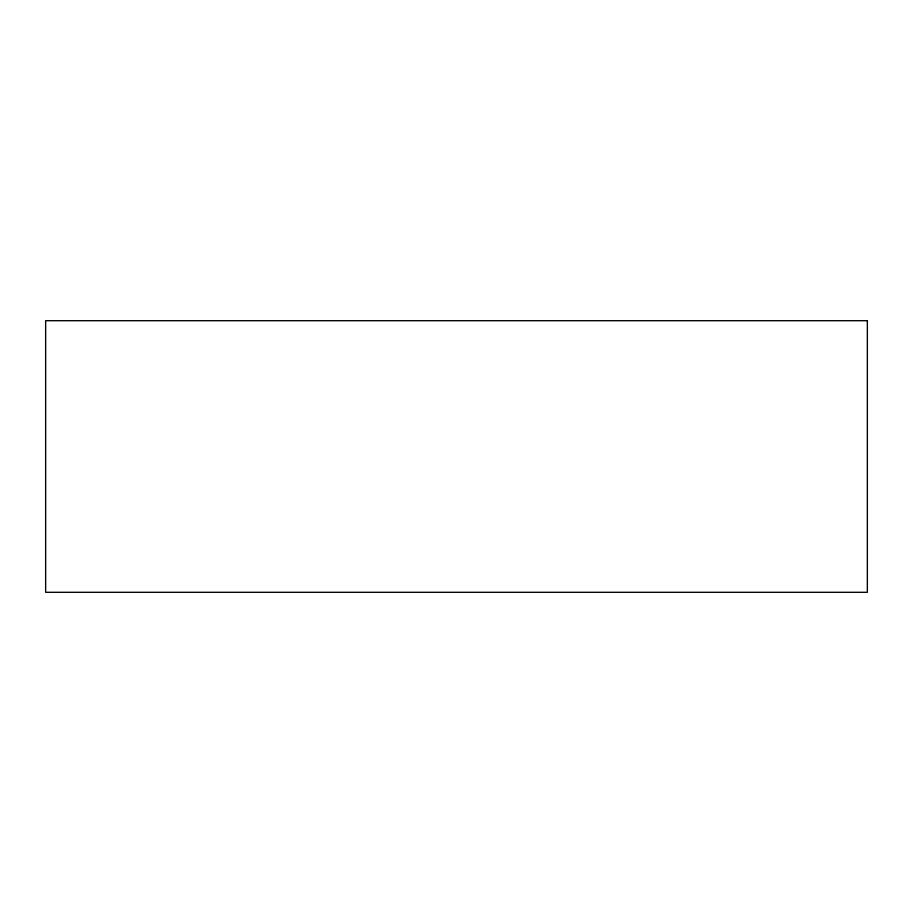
<?xml version="1.0" encoding="UTF-8"?>
<svg xmlns="http://www.w3.org/2000/svg" width="913" height="913" viewBox="0 0 913 913"><rect width="100%" height="100%" fill="white"/><g stroke="black" fill="none" stroke-linecap="round" stroke-linejoin="round"><path stroke-width="1.37" d="M867.35 320.703L45.65 320.703L45.65 592.297L867.35 592.297L867.35 320.703"/></g></svg>
